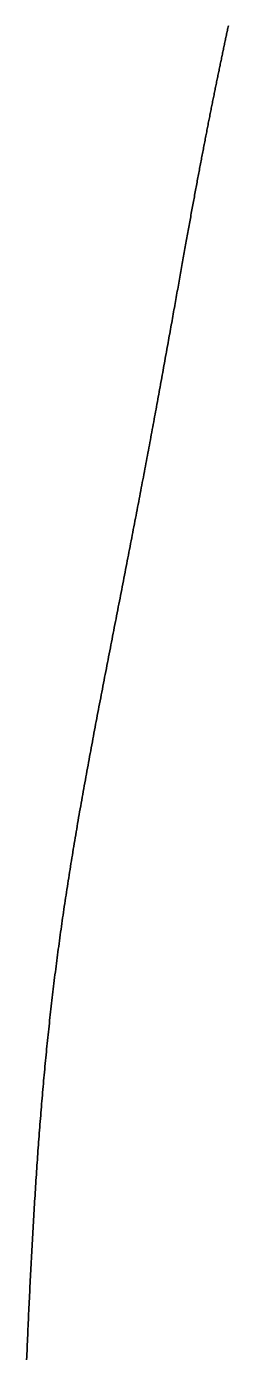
# Model space of a CAD drawing. Header units: inches. Extents: x 130170 to 284068, y 377793 to 804530.
# Drawn here: x 259779.8 to 259789.5, y 740078.7 to 740143 of the extents above; entities that cross this region are included whole.
import ezdxf

# ---------------------------------------------------------------- set-up
doc = ezdxf.new("R2010")
doc.units = ezdxf.units.IN
doc.header["$MEASUREMENT"] = 0
doc.layers.add('muni_il', color=7, linetype='Continuous')

msp = doc.modelspace()

# ---------------------------------------------------------------- linework, layer by layer
at = {"layer": 'muni_il'}
for points in [[(259779.788, 740078.649), (259779.794, 740078.799), (259779.801, 740078.948), (259779.807, 740079.097), (259779.813, 740079.246), (259779.82, 740079.395), (259779.826, 740079.544), (259779.833, 740079.693), (259779.839, 740079.842), (259779.846, 740079.991), (259779.852, 740080.14), (259779.859, 740080.288), (259779.866, 740080.437), (259779.872, 740080.585), (259779.879, 740080.734), (259779.886, 740080.882), (259779.893, 740081.03), (259779.9, 740081.179), (259779.907, 740081.327), (259779.914, 740081.475), (259779.921, 740081.622), (259779.928, 740081.77), (259779.935, 740081.918), (259779.942, 740082.066), (259779.949, 740082.213), (259779.957, 740082.36), (259779.964, 740082.508), (259779.971, 740082.655), (259779.979, 740082.802), (259779.986, 740082.949), (259779.994, 740083.096), (259780.002, 740083.243), (259780.009, 740083.389), (259780.017, 740083.536), (259780.025, 740083.682), (259780.033, 740083.829), (259780.04, 740083.975), (259780.048, 740084.121), (259780.056, 740084.267), (259780.064, 740084.413), (259780.072, 740084.559), (259780.081, 740084.705), (259780.089, 740084.85), (259780.097, 740084.996), (259780.106, 740085.141), (259780.114, 740085.286), (259780.122, 740085.432), (259780.131, 740085.577), (259780.14, 740085.721), (259780.148, 740085.866), (259780.157, 740086.011), (259780.166, 740086.155), (259780.175, 740086.3), (259780.184, 740086.444), (259780.193, 740086.588), (259780.202, 740086.732), (259780.211, 740086.876), (259780.22, 740087.02), (259780.23, 740087.163), (259780.239, 740087.307), (259780.248, 740087.451), (259780.258, 740087.594), (259780.268, 740087.737), (259780.277, 740087.88), (259780.287, 740088.023), (259780.297, 740088.166), (259780.307, 740088.308), (259780.317, 740088.451), (259780.327, 740088.593), (259780.337, 740088.736), (259780.348, 740088.878), (259780.358, 740089.02), (259780.368, 740089.162), (259780.379, 740089.304), (259780.39, 740089.445), (259780.4, 740089.587), (259780.411, 740089.728), (259780.422, 740089.87), (259780.433, 740090.011), (259780.444, 740090.152), (259780.455, 740090.293), (259780.467, 740090.434), (259780.478, 740090.574), (259780.49, 740090.715), (259780.501, 740090.855), (259780.513, 740090.996), (259780.525, 740091.136), (259780.537, 740091.276), (259780.549, 740091.417), (259780.561, 740091.557), (259780.573, 740091.696), (259780.585, 740091.836), (259780.598, 740091.976), (259780.61, 740092.115), (259780.623, 740092.255), (259780.636, 740092.394), (259780.648, 740092.534), (259780.661, 740092.673), (259780.674, 740092.812), (259780.688, 740092.951), (259780.701, 740093.09), (259780.714, 740093.229), (259780.728, 740093.367), (259780.742, 740093.506), (259780.755, 740093.644), (259780.769, 740093.783), (259780.783, 740093.921), (259780.797, 740094.06), (259780.812, 740094.198), (259780.826, 740094.336), (259780.841, 740094.474), (259780.855, 740094.612), (259780.87, 740094.75), (259780.885, 740094.888), (259780.9, 740095.026), (259780.915, 740095.164), (259780.93, 740095.302), (259780.946, 740095.44), (259780.961, 740095.577), (259780.977, 740095.715), (259780.992, 740095.852), (259781.008, 740095.99), (259781.024, 740096.128), (259781.041, 740096.265), (259781.057, 740096.402), (259781.073, 740096.54), (259781.09, 740096.677), (259781.106, 740096.815), (259781.123, 740096.952), (259781.14, 740097.089), (259781.157, 740097.226), (259781.175, 740097.364), (259781.192, 740097.501), (259781.209, 740097.638), (259781.227, 740097.775), (259781.245, 740097.913), (259781.263, 740098.05), (259781.281, 740098.187), (259781.299, 740098.324), (259781.317, 740098.461), (259781.336, 740098.599), (259781.354, 740098.736), (259781.373, 740098.873), (259781.392, 740099.01), (259781.411, 740099.147), (259781.43, 740099.285), (259781.449, 740099.422), (259781.468, 740099.559), (259781.488, 740099.697), (259781.508, 740099.834), (259781.527, 740099.971), (259781.547, 740100.109), (259781.567, 740100.246), (259781.588, 740100.384), (259781.608, 740100.521), (259781.628, 740100.659), (259781.649, 740100.796), (259781.67, 740100.934), (259781.69, 740101.072), (259781.711, 740101.209), (259781.732, 740101.347), (259781.754, 740101.485), (259781.775, 740101.623), (259781.797, 740101.761), (259781.818, 740101.899), (259781.84, 740102.037), (259781.862, 740102.175), (259781.884, 740102.313), (259781.906, 740102.451), (259781.928, 740102.589), (259781.951, 740102.728), (259781.973, 740102.866), (259781.996, 740103.005), (259782.019, 740103.143), (259782.041, 740103.282), (259782.064, 740103.42), (259782.088, 740103.559), (259782.111, 740103.698), (259782.134, 740103.837), (259782.158, 740103.976), (259782.181, 740104.115), (259782.205, 740104.254), (259782.229, 740104.393), (259782.252, 740104.532), (259782.276, 740104.672), (259782.3, 740104.811), (259782.325, 740104.951), (259782.349, 740105.09), (259782.373, 740105.23), (259782.398, 740105.369), (259782.423, 740105.509), (259782.447, 740105.649), (259782.472, 740105.789), (259782.497, 740105.929), (259782.522, 740106.069), (259782.547, 740106.209), (259782.572, 740106.349), (259782.598, 740106.49), (259782.623, 740106.63), (259782.649, 740106.771), (259782.674, 740106.911), (259782.7, 740107.052), (259782.726, 740107.192), (259782.752, 740107.333), (259782.777, 740107.474), (259782.803, 740107.615), (259782.829, 740107.755), (259782.856, 740107.896), (259782.882, 740108.037), (259782.908, 740108.178), (259782.934, 740108.32), (259782.961, 740108.461), (259782.987, 740108.602), (259783.014, 740108.743), (259783.04, 740108.885), (259783.067, 740109.026), (259783.094, 740109.167), (259783.12, 740109.309), (259783.147, 740109.45), (259783.174, 740109.592), (259783.201, 740109.734), (259783.228, 740109.875), (259783.255, 740110.017), (259783.282, 740110.158), (259783.309, 740110.3), (259783.336, 740110.442), (259783.363, 740110.584), (259783.391, 740110.725), (259783.418, 740110.867), (259783.445, 740111.009), (259783.472, 740111.15), (259783.5, 740111.292), (259783.527, 740111.434), (259783.555, 740111.576), (259783.582, 740111.718), (259783.61, 740111.859), (259783.637, 740112.001), (259783.664, 740112.143), (259783.692, 740112.285), (259783.719, 740112.426), (259783.747, 740112.568), (259783.775, 740112.709), (259783.802, 740112.851), (259783.83, 740112.992), (259783.857, 740113.134), (259783.885, 740113.275), (259783.912, 740113.417), (259783.94, 740113.558), (259783.967, 740113.699), (259783.995, 740113.84), (259784.022, 740113.982), (259784.05, 740114.123), (259784.077, 740114.264), (259784.105, 740114.404), (259784.132, 740114.545), (259784.16, 740114.686), (259784.187, 740114.826), (259784.214, 740114.967), (259784.242, 740115.107), (259784.269, 740115.248), (259784.297, 740115.388), (259784.324, 740115.528), (259784.351, 740115.668), (259784.378, 740115.807), (259784.406, 740115.947), (259784.433, 740116.086), (259784.46, 740116.226), (259784.487, 740116.365), (259784.514, 740116.504), (259784.541, 740116.643), (259784.568, 740116.782), (259784.595, 740116.92), (259784.622, 740117.058), (259784.649, 740117.197), (259784.675, 740117.335), (259784.702, 740117.472), (259784.729, 740117.61), (259784.755, 740117.747), (259784.782, 740117.885), (259784.808, 740118.022), (259784.835, 740118.158), (259784.861, 740118.295), (259784.888, 740118.431), (259784.914, 740118.568), (259784.94, 740118.703), (259784.966, 740118.839), (259784.992, 740118.974), (259785.018, 740119.11), (259785.044, 740119.245), (259785.07, 740119.379), (259785.096, 740119.514), (259785.121, 740119.648), (259785.147, 740119.781), (259785.173, 740119.915), (259785.198, 740120.048), (259785.223, 740120.181), (259785.249, 740120.314), (259785.274, 740120.446), (259785.299, 740120.579), (259785.324, 740120.71), (259785.349, 740120.842), (259785.374, 740120.973), (259785.399, 740121.104), (259785.424, 740121.235), (259785.448, 740121.365), (259785.473, 740121.495), (259785.497, 740121.624), (259785.522, 740121.754), (259785.546, 740121.883), (259785.57, 740122.011), (259785.594, 740122.139), (259785.618, 740122.267), (259785.642, 740122.395), (259785.666, 740122.522), (259785.69, 740122.649), (259785.714, 740122.775), (259785.737, 740122.901), (259785.761, 740123.027), (259785.784, 740123.152), (259785.807, 740123.277), (259785.83, 740123.402), (259785.854, 740123.526), (259785.877, 740123.65), (259785.899, 740123.773), (259785.922, 740123.896), (259785.945, 740124.019), (259785.968, 740124.141), (259785.99, 740124.263), (259786.012, 740124.384), (259786.035, 740124.505), (259786.057, 740124.626), (259786.079, 740124.746), (259786.101, 740124.866), (259786.123, 740124.985), (259786.145, 740125.104), (259786.167, 740125.222), (259786.188, 740125.34), (259786.21, 740125.458), (259786.231, 740125.575), (259786.252, 740125.692), (259786.274, 740125.809), (259786.295, 740125.924), (259786.316, 740126.04), (259786.337, 740126.155), (259786.358, 740126.27), (259786.378, 740126.384), (259786.399, 740126.498), (259786.419, 740126.611), (259786.44, 740126.724), (259786.46, 740126.836), (259786.481, 740126.948), (259786.501, 740127.06), (259786.521, 740127.171), (259786.541, 740127.281), (259786.561, 740127.391), (259786.58, 740127.501), (259786.6, 740127.61), (259786.62, 740127.719), (259786.639, 740127.828), (259786.659, 740127.936), (259786.678, 740128.043), (259786.697, 740128.15), (259786.716, 740128.257), (259786.735, 740128.363), (259786.754, 740128.469), (259786.773, 740128.574), (259786.792, 740128.679), (259786.811, 740128.783), (259786.829, 740128.887), (259786.848, 740128.991), (259786.866, 740129.094), (259786.885, 740129.196), (259786.903, 740129.298), (259786.921, 740129.4), (259786.939, 740129.501), (259786.957, 740129.602), (259786.975, 740129.702), (259786.993, 740129.802), (259787.011, 740129.902), (259787.028, 740130.001), (259787.046, 740130.1), (259787.064, 740130.198), (259787.081, 740130.295), (259787.098, 740130.393), (259787.116, 740130.49), (259787.133, 740130.586), (259787.15, 740130.682), (259787.167, 740130.778), (259787.184, 740130.873), (259787.201, 740130.968), (259787.218, 740131.062), (259787.235, 740131.156), (259787.251, 740131.249), (259787.268, 740131.343), (259787.285, 740131.435), (259787.301, 740131.527), (259787.318, 740131.619), (259787.334, 740131.711), (259787.35, 740131.802), (259787.367, 740131.893), (259787.383, 740131.983), (259787.399, 740132.073), (259787.415, 740132.162), (259787.431, 740132.251), (259787.447, 740132.34), (259787.463, 740132.428), (259787.479, 740132.516), (259787.494, 740132.604), (259787.51, 740132.691), (259787.526, 740132.778), (259787.541, 740132.864), (259787.557, 740132.95), (259787.572, 740133.036), (259787.588, 740133.121), (259787.603, 740133.206), (259787.618, 740133.291), (259787.634, 740133.375), (259787.649, 740133.459), (259787.664, 740133.542), (259787.679, 740133.625), (259787.694, 740133.708), (259787.709, 740133.791), (259787.724, 740133.873), (259787.739, 740133.955), (259787.754, 740134.036), (259787.769, 740134.118), (259787.784, 740134.198), (259787.798, 740134.279), (259787.813, 740134.359), (259787.828, 740134.439), (259787.842, 740134.518), (259787.857, 740134.598), (259787.872, 740134.677), (259787.886, 740134.755), (259787.901, 740134.834), (259787.915, 740134.912), (259787.929, 740134.99), (259787.944, 740135.067), (259787.958, 740135.144), (259787.972, 740135.221), (259787.987, 740135.298), (259788.001, 740135.374), (259788.015, 740135.45), (259788.029, 740135.526), (259788.043, 740135.601), (259788.057, 740135.677), (259788.072, 740135.752), (259788.086, 740135.826), (259788.099, 740135.901), (259788.114, 740135.975), (259788.128, 740136.049), (259788.141, 740136.123), (259788.155, 740136.196), (259788.169, 740136.269), (259788.183, 740136.342), (259788.197, 740136.415), (259788.211, 740136.487), (259788.224, 740136.559), (259788.238, 740136.632), (259788.252, 740136.703), (259788.265, 740136.775), (259788.279, 740136.846), (259788.293, 740136.917), (259788.306, 740136.988), (259788.32, 740137.059), (259788.333, 740137.129), (259788.347, 740137.2), (259788.361, 740137.27), (259788.374, 740137.339), (259788.388, 740137.409), (259788.401, 740137.478), (259788.414, 740137.548), (259788.428, 740137.617), (259788.441, 740137.686), (259788.455, 740137.754), (259788.468, 740137.823), (259788.481, 740137.891), (259788.495, 740137.959), (259788.508, 740138.027), (259788.521, 740138.094), (259788.535, 740138.162), (259788.548, 740138.229), (259788.561, 740138.296), (259788.574, 740138.363), (259788.587, 740138.43), (259788.601, 740138.497), (259788.614, 740138.563), (259788.627, 740138.629), (259788.64, 740138.696), (259788.653, 740138.762), (259788.666, 740138.827), (259788.679, 740138.893), (259788.692, 740138.958), (259788.705, 740139.024), (259788.718, 740139.089), (259788.731, 740139.154), (259788.744, 740139.219), (259788.757, 740139.283), (259788.77, 740139.348), (259788.783, 740139.412), (259788.796, 740139.476), (259788.809, 740139.54), (259788.822, 740139.604), (259788.835, 740139.668), (259788.848, 740139.731), (259788.861, 740139.795), (259788.873, 740139.858), (259788.886, 740139.921), (259788.899, 740139.984), (259788.912, 740140.047), (259788.925, 740140.11), (259788.937, 740140.172), (259788.95, 740140.234), (259788.963, 740140.297), (259788.975, 740140.359), (259788.988, 740140.421), (259789.001, 740140.482), (259789.014, 740140.544), (259789.026, 740140.606), (259789.039, 740140.667), (259789.051, 740140.728), (259789.064, 740140.789), (259789.077, 740140.85), (259789.089, 740140.911), (259789.102, 740140.972), (259789.114, 740141.032), (259789.127, 740141.092), (259789.139, 740141.152), (259789.152, 740141.213), (259789.164, 740141.272), (259789.176, 740141.332), (259789.189, 740141.392), (259789.201, 740141.451), (259789.214, 740141.511), (259789.226, 740141.57), (259789.238, 740141.629), (259789.251, 740141.688), (259789.263, 740141.746), (259789.275, 740141.805), (259789.288, 740141.863), (259789.3, 740141.921), (259789.312, 740141.98), (259789.324, 740142.038), (259789.336, 740142.095), (259789.349, 740142.153), (259789.361, 740142.211), (259789.373, 740142.268), (259789.385, 740142.325), (259789.397, 740142.382), (259789.409, 740142.439), (259789.421, 740142.496), (259789.433, 740142.552), (259789.445, 740142.609), (259789.457, 740142.665), (259789.469, 740142.721), (259789.481, 740142.777), (259789.493, 740142.833), (259789.505, 740142.888), (259789.517, 740142.944), (259789.529, 740142.999)], [(259789.529, 740142.999), (259789.517, 740142.944), (259789.505, 740142.888), (259789.493, 740142.833), (259789.481, 740142.777), (259789.469, 740142.721), (259789.457, 740142.665), (259789.445, 740142.609), (259789.433, 740142.552), (259789.421, 740142.496), (259789.409, 740142.439), (259789.397, 740142.382), (259789.385, 740142.325), (259789.373, 740142.268), (259789.361, 740142.211), (259789.349, 740142.153), (259789.336, 740142.095), (259789.324, 740142.038), (259789.312, 740141.98), (259789.3, 740141.921), (259789.288, 740141.863), (259789.275, 740141.805), (259789.263, 740141.746), (259789.251, 740141.688), (259789.238, 740141.629), (259789.226, 740141.57), (259789.214, 740141.511), (259789.201, 740141.451), (259789.189, 740141.392), (259789.176, 740141.332), (259789.164, 740141.272), (259789.152, 740141.213), (259789.139, 740141.152), (259789.127, 740141.092), (259789.114, 740141.032), (259789.102, 740140.972), (259789.089, 740140.911), (259789.077, 740140.85), (259789.064, 740140.789), (259789.051, 740140.728), (259789.039, 740140.667), (259789.026, 740140.606), (259789.014, 740140.544), (259789.001, 740140.482), (259788.988, 740140.421), (259788.975, 740140.359), (259788.963, 740140.297), (259788.95, 740140.234), (259788.937, 740140.172), (259788.925, 740140.11), (259788.912, 740140.047), (259788.899, 740139.984), (259788.886, 740139.921), (259788.873, 740139.858), (259788.861, 740139.795), (259788.848, 740139.731), (259788.835, 740139.668), (259788.822, 740139.604), (259788.809, 740139.54), (259788.796, 740139.476), (259788.783, 740139.412), (259788.77, 740139.348), (259788.757, 740139.283), (259788.744, 740139.219), (259788.731, 740139.154), (259788.718, 740139.089), (259788.705, 740139.024), (259788.692, 740138.958), (259788.679, 740138.893), (259788.666, 740138.827), (259788.653, 740138.762), (259788.64, 740138.696), (259788.627, 740138.629), (259788.614, 740138.563), (259788.601, 740138.497), (259788.587, 740138.43), (259788.574, 740138.363), (259788.561, 740138.296), (259788.548, 740138.229), (259788.535, 740138.162), (259788.521, 740138.094), (259788.508, 740138.027), (259788.495, 740137.959), (259788.481, 740137.891), (259788.468, 740137.823), (259788.455, 740137.754), (259788.441, 740137.686), (259788.428, 740137.617), (259788.414, 740137.548), (259788.401, 740137.478), (259788.388, 740137.409), (259788.374, 740137.339), (259788.361, 740137.27), (259788.347, 740137.2), (259788.333, 740137.129), (259788.32, 740137.059), (259788.306, 740136.988), (259788.293, 740136.917), (259788.279, 740136.846), (259788.265, 740136.775), (259788.252, 740136.703), (259788.238, 740136.632), (259788.224, 740136.559), (259788.211, 740136.487), (259788.197, 740136.415), (259788.183, 740136.342), (259788.169, 740136.269), (259788.155, 740136.196), (259788.141, 740136.123), (259788.128, 740136.049), (259788.114, 740135.975), (259788.099, 740135.901), (259788.086, 740135.826), (259788.072, 740135.752), (259788.057, 740135.677), (259788.043, 740135.601), (259788.029, 740135.526), (259788.015, 740135.45), (259788.001, 740135.374), (259787.987, 740135.298), (259787.972, 740135.221), (259787.958, 740135.144), (259787.944, 740135.067), (259787.929, 740134.99), (259787.915, 740134.912), (259787.901, 740134.834), (259787.886, 740134.755), (259787.872, 740134.677), (259787.857, 740134.598), (259787.842, 740134.518), (259787.828, 740134.439), (259787.813, 740134.359), (259787.798, 740134.279), (259787.784, 740134.198), (259787.769, 740134.118), (259787.754, 740134.036), (259787.739, 740133.955), (259787.724, 740133.873), (259787.709, 740133.791), (259787.694, 740133.708), (259787.679, 740133.625), (259787.664, 740133.542), (259787.649, 740133.459), (259787.634, 740133.375), (259787.618, 740133.291), (259787.603, 740133.206), (259787.588, 740133.121), (259787.572, 740133.036), (259787.557, 740132.95), (259787.541, 740132.864), (259787.526, 740132.778), (259787.51, 740132.691), (259787.494, 740132.604), (259787.479, 740132.516), (259787.463, 740132.428), (259787.447, 740132.34), (259787.431, 740132.251), (259787.415, 740132.162), (259787.399, 740132.073), (259787.383, 740131.983), (259787.367, 740131.893), (259787.35, 740131.802), (259787.334, 740131.711), (259787.318, 740131.619), (259787.301, 740131.527), (259787.285, 740131.435), (259787.268, 740131.343), (259787.251, 740131.249), (259787.235, 740131.156), (259787.218, 740131.062), (259787.201, 740130.968), (259787.184, 740130.873), (259787.167, 740130.778), (259787.15, 740130.682), (259787.133, 740130.586), (259787.116, 740130.49), (259787.098, 740130.393), (259787.081, 740130.295), (259787.064, 740130.198), (259787.046, 740130.1), (259787.028, 740130.001), (259787.011, 740129.902), (259786.993, 740129.802), (259786.975, 740129.702), (259786.957, 740129.602), (259786.939, 740129.501), (259786.921, 740129.4), (259786.903, 740129.298), (259786.885, 740129.196), (259786.866, 740129.094), (259786.848, 740128.991), (259786.829, 740128.887), (259786.811, 740128.783), (259786.792, 740128.679), (259786.773, 740128.574), (259786.754, 740128.469), (259786.735, 740128.363), (259786.716, 740128.257), (259786.697, 740128.15), (259786.678, 740128.043), (259786.659, 740127.936), (259786.639, 740127.828), (259786.62, 740127.719), (259786.6, 740127.61), (259786.58, 740127.501), (259786.561, 740127.391), (259786.541, 740127.281), (259786.521, 740127.171), (259786.501, 740127.06), (259786.481, 740126.948), (259786.46, 740126.836), (259786.44, 740126.724), (259786.419, 740126.611), (259786.399, 740126.498), (259786.378, 740126.384), (259786.358, 740126.27), (259786.337, 740126.155), (259786.316, 740126.04), (259786.295, 740125.924), (259786.274, 740125.809), (259786.252, 740125.692), (259786.231, 740125.575), (259786.21, 740125.458), (259786.188, 740125.34), (259786.167, 740125.222), (259786.145, 740125.104), (259786.123, 740124.985), (259786.101, 740124.866), (259786.079, 740124.746), (259786.057, 740124.626), (259786.035, 740124.505), (259786.012, 740124.384), (259785.99, 740124.263), (259785.968, 740124.141), (259785.945, 740124.019), (259785.922, 740123.896), (259785.899, 740123.773), (259785.877, 740123.65), (259785.854, 740123.526), (259785.83, 740123.402), (259785.807, 740123.277), (259785.784, 740123.152), (259785.761, 740123.027), (259785.737, 740122.901), (259785.714, 740122.775), (259785.69, 740122.649), (259785.666, 740122.522), (259785.642, 740122.395), (259785.618, 740122.267), (259785.594, 740122.139), (259785.57, 740122.011), (259785.546, 740121.883), (259785.522, 740121.754), (259785.497, 740121.624), (259785.473, 740121.495), (259785.448, 740121.365), (259785.424, 740121.235), (259785.399, 740121.104), (259785.374, 740120.973), (259785.349, 740120.842), (259785.324, 740120.71), (259785.299, 740120.579), (259785.274, 740120.446), (259785.249, 740120.314), (259785.223, 740120.181), (259785.198, 740120.048), (259785.173, 740119.915), (259785.147, 740119.781), (259785.121, 740119.648), (259785.096, 740119.514), (259785.07, 740119.379), (259785.044, 740119.245), (259785.018, 740119.11), (259784.992, 740118.974), (259784.966, 740118.839), (259784.94, 740118.703), (259784.914, 740118.568), (259784.888, 740118.431), (259784.861, 740118.295), (259784.835, 740118.158), (259784.808, 740118.022), (259784.782, 740117.885), (259784.755, 740117.747), (259784.729, 740117.61), (259784.702, 740117.472), (259784.675, 740117.335), (259784.649, 740117.197), (259784.622, 740117.058), (259784.595, 740116.92), (259784.568, 740116.782), (259784.541, 740116.643), (259784.514, 740116.504), (259784.487, 740116.365), (259784.46, 740116.226), (259784.433, 740116.086), (259784.406, 740115.947), (259784.378, 740115.807), (259784.351, 740115.668), (259784.324, 740115.528), (259784.297, 740115.388), (259784.269, 740115.248), (259784.242, 740115.107), (259784.214, 740114.967), (259784.187, 740114.826), (259784.16, 740114.686), (259784.132, 740114.545), (259784.105, 740114.404), (259784.077, 740114.264), (259784.05, 740114.123), (259784.022, 740113.982), (259783.995, 740113.84), (259783.967, 740113.699), (259783.94, 740113.558), (259783.912, 740113.417), (259783.885, 740113.275), (259783.857, 740113.134), (259783.83, 740112.992), (259783.802, 740112.851), (259783.775, 740112.709), (259783.747, 740112.568), (259783.719, 740112.426), (259783.692, 740112.285), (259783.664, 740112.143), (259783.637, 740112.001), (259783.61, 740111.859), (259783.582, 740111.718), (259783.555, 740111.576), (259783.527, 740111.434), (259783.5, 740111.292), (259783.472, 740111.15), (259783.445, 740111.009), (259783.418, 740110.867), (259783.391, 740110.725), (259783.363, 740110.584), (259783.336, 740110.442), (259783.309, 740110.3), (259783.282, 740110.158), (259783.255, 740110.017), (259783.228, 740109.875), (259783.201, 740109.734), (259783.174, 740109.592), (259783.147, 740109.45), (259783.12, 740109.309), (259783.094, 740109.167), (259783.067, 740109.026), (259783.04, 740108.885), (259783.014, 740108.743), (259782.987, 740108.602), (259782.961, 740108.461), (259782.934, 740108.32), (259782.908, 740108.178), (259782.882, 740108.037), (259782.856, 740107.896), (259782.829, 740107.755), (259782.803, 740107.615), (259782.777, 740107.474), (259782.752, 740107.333), (259782.726, 740107.192), (259782.7, 740107.052), (259782.674, 740106.911), (259782.649, 740106.771), (259782.623, 740106.63), (259782.598, 740106.49), (259782.572, 740106.349), (259782.547, 740106.209), (259782.522, 740106.069), (259782.497, 740105.929), (259782.472, 740105.789), (259782.447, 740105.649), (259782.423, 740105.509), (259782.398, 740105.369), (259782.373, 740105.23), (259782.349, 740105.09), (259782.325, 740104.951), (259782.3, 740104.811), (259782.276, 740104.672), (259782.252, 740104.532), (259782.229, 740104.393), (259782.205, 740104.254), (259782.181, 740104.115), (259782.158, 740103.976), (259782.134, 740103.837), (259782.111, 740103.698), (259782.088, 740103.559), (259782.064, 740103.42), (259782.041, 740103.282), (259782.019, 740103.143), (259781.996, 740103.005), (259781.973, 740102.866), (259781.951, 740102.728), (259781.928, 740102.589), (259781.906, 740102.451), (259781.884, 740102.313), (259781.862, 740102.175), (259781.84, 740102.037), (259781.818, 740101.899), (259781.797, 740101.761), (259781.775, 740101.623), (259781.754, 740101.485), (259781.732, 740101.347), (259781.711, 740101.209), (259781.69, 740101.072), (259781.67, 740100.934), (259781.649, 740100.796), (259781.628, 740100.659), (259781.608, 740100.521), (259781.588, 740100.384), (259781.567, 740100.246), (259781.547, 740100.109), (259781.527, 740099.971), (259781.508, 740099.834), (259781.488, 740099.697), (259781.468, 740099.559), (259781.449, 740099.422), (259781.43, 740099.285), (259781.411, 740099.147), (259781.392, 740099.01), (259781.373, 740098.873), (259781.354, 740098.736), (259781.336, 740098.599), (259781.317, 740098.461), (259781.299, 740098.324), (259781.281, 740098.187), (259781.263, 740098.05), (259781.245, 740097.913), (259781.227, 740097.775), (259781.209, 740097.638), (259781.192, 740097.501), (259781.175, 740097.364), (259781.157, 740097.226), (259781.14, 740097.089), (259781.123, 740096.952), (259781.106, 740096.815), (259781.09, 740096.677), (259781.073, 740096.54), (259781.057, 740096.402), (259781.041, 740096.265), (259781.024, 740096.128), (259781.008, 740095.99), (259780.992, 740095.852), (259780.977, 740095.715), (259780.961, 740095.577), (259780.946, 740095.44), (259780.93, 740095.302), (259780.915, 740095.164), (259780.9, 740095.026), (259780.885, 740094.888), (259780.87, 740094.75), (259780.855, 740094.612), (259780.841, 740094.474), (259780.826, 740094.336), (259780.812, 740094.198), (259780.797, 740094.06), (259780.783, 740093.921), (259780.769, 740093.783), (259780.755, 740093.644), (259780.742, 740093.506), (259780.728, 740093.367), (259780.714, 740093.229), (259780.701, 740093.09), (259780.688, 740092.951), (259780.674, 740092.812), (259780.661, 740092.673), (259780.648, 740092.534), (259780.636, 740092.394), (259780.623, 740092.255), (259780.61, 740092.115), (259780.598, 740091.976), (259780.585, 740091.836), (259780.573, 740091.696), (259780.561, 740091.557), (259780.549, 740091.417), (259780.537, 740091.276), (259780.525, 740091.136), (259780.513, 740090.996), (259780.501, 740090.855), (259780.49, 740090.715), (259780.478, 740090.574), (259780.467, 740090.434), (259780.455, 740090.293), (259780.444, 740090.152), (259780.433, 740090.011), (259780.422, 740089.87), (259780.411, 740089.728), (259780.4, 740089.587), (259780.39, 740089.445), (259780.379, 740089.304), (259780.368, 740089.162), (259780.358, 740089.02), (259780.348, 740088.878), (259780.337, 740088.736), (259780.327, 740088.593), (259780.317, 740088.451), (259780.307, 740088.308), (259780.297, 740088.166), (259780.287, 740088.023), (259780.277, 740087.88), (259780.268, 740087.737), (259780.258, 740087.594), (259780.248, 740087.451), (259780.239, 740087.307), (259780.23, 740087.163), (259780.22, 740087.02), (259780.211, 740086.876), (259780.202, 740086.732), (259780.193, 740086.588), (259780.184, 740086.444), (259780.175, 740086.3), (259780.166, 740086.155), (259780.157, 740086.011), (259780.148, 740085.866), (259780.14, 740085.721), (259780.131, 740085.577), (259780.122, 740085.432), (259780.114, 740085.286), (259780.106, 740085.141), (259780.097, 740084.996), (259780.089, 740084.85), (259780.081, 740084.705), (259780.072, 740084.559), (259780.064, 740084.413), (259780.056, 740084.267), (259780.048, 740084.121), (259780.04, 740083.975), (259780.033, 740083.829), (259780.025, 740083.682), (259780.017, 740083.536), (259780.009, 740083.389), (259780.002, 740083.243), (259779.994, 740083.096), (259779.986, 740082.949), (259779.979, 740082.802), (259779.971, 740082.655), (259779.964, 740082.508), (259779.957, 740082.36), (259779.949, 740082.213), (259779.942, 740082.066), (259779.935, 740081.918), (259779.928, 740081.77), (259779.921, 740081.622), (259779.914, 740081.475), (259779.907, 740081.327), (259779.9, 740081.179), (259779.893, 740081.03), (259779.886, 740080.882), (259779.879, 740080.734), (259779.872, 740080.585), (259779.866, 740080.437), (259779.859, 740080.288), (259779.852, 740080.14), (259779.846, 740079.991), (259779.839, 740079.842), (259779.833, 740079.693), (259779.826, 740079.544), (259779.82, 740079.395), (259779.813, 740079.246), (259779.807, 740079.097), (259779.801, 740078.948), (259779.794, 740078.799), (259779.788, 740078.649)]]:
    msp.add_lwpolyline(points, dxfattribs=at)

doc.saveas('drawing.dxf')
